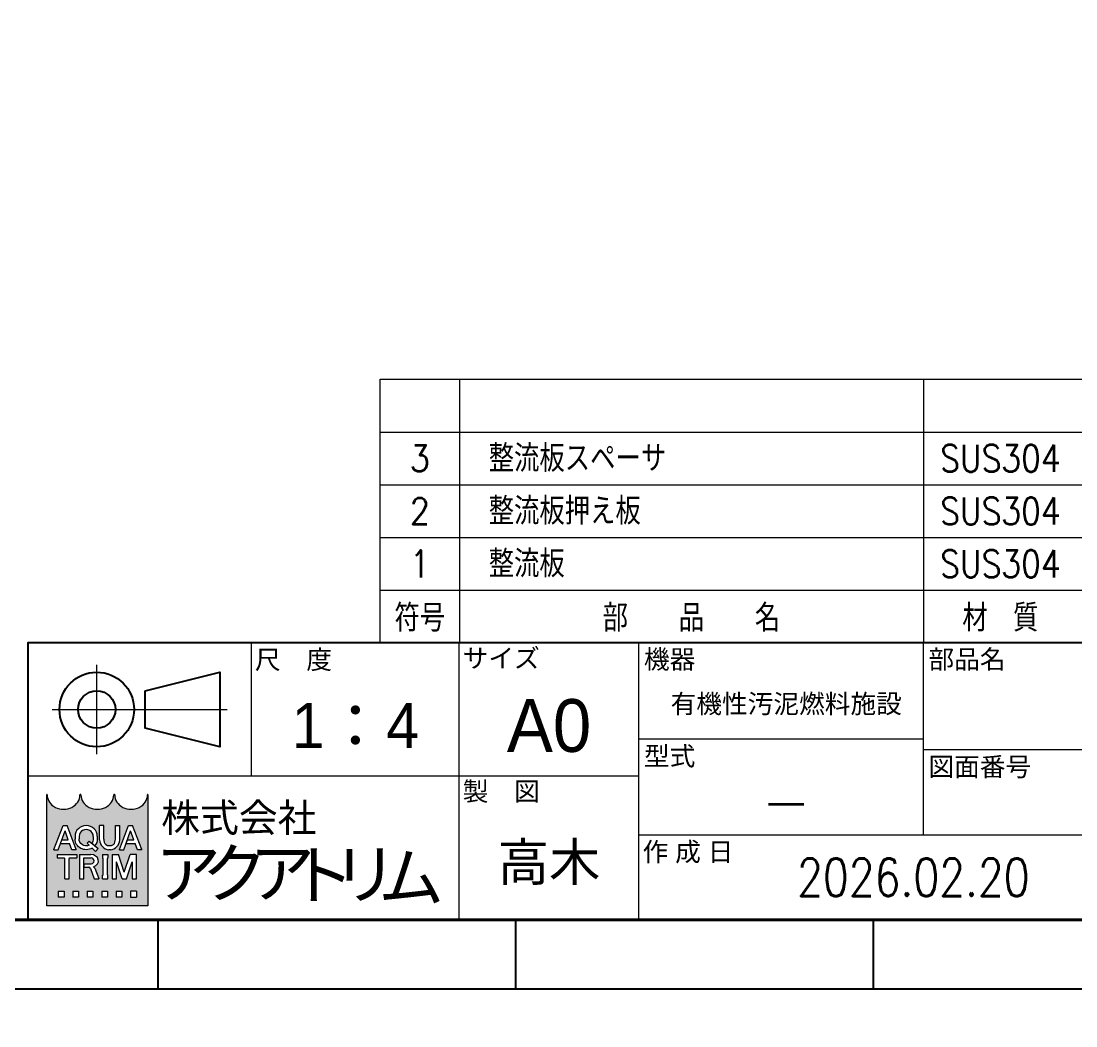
# Model space of a CAD drawing. Header units: millimetres. Extents: x 0 to 70370, y 0 to 11543.
# Drawn here: x 23871 to 24431, y 933 to 1466 of the extents above; entities that cross this region are included whole.
import ezdxf
from ezdxf import colors
from ezdxf.entities.mleader import LeaderData, LeaderLine
from ezdxf.enums import TextEntityAlignment as Align
from ezdxf.math import Vec2, Vec3

# ---------------------------------------------------------------- set-up
doc = ezdxf.new("R2010")
doc.units = ezdxf.units.MM
for name, color, linetype, lineweight in [('02_細線', 5, 'Continuous', 13), ('07_寸法線', 3, 'Continuous', 9), ('99_図枠', 7, 'Continuous', 40)]:
    doc.layers.add(name, color=color, linetype=linetype, lineweight=lineweight)
doc.styles.add('KSS_TXT', font='txt.shx', dxfattribs={"bigfont": 'extfont2.shx'})
doc.styles.add('MS_G', font='MS Gothic.ttf')
doc.styles.get("Standard").update_dxf_attribs({"font": 'arial.ttf'})
doc.styles.add('寸法用', font='simplex.shx', dxfattribs={"width": 0.8, "bigfont": '@extfont2.shx'})
doc.styles.add('表題用', font='MS PGothic.ttf')

# ---------------------------------------------------------------- blocks, each defined once
blk = doc.blocks.new('AM_BALLOON1')
at = {"transparency": 16777216}
blk.add_circle((0, 0), 5, dxfattribs=at)
blk.add_attdef('B_NUMBER', text='', height=3, dxfattribs=at).set_placement((0, 0), align=Align.MIDDLE_CENTER)
blk = doc.blocks.new('_OPEN')
at = {"color": 0, "linetype": 'ByBlock'}
for p, q in [((-1, 0.1666666666666666), (0, 0)), ((0, 0), (-1, -0.1666666666666666)), ((0, 0), (-1, 0))]:
    blk.add_line(p, q, dxfattribs=at)

msp = doc.modelspace()

# ---------------------------------------------------------------- hatches: boundary and pattern name
at = {"layer": '99_図枠', "lineweight": 5}
h = msp.add_hatch(color=256, dxfattribs=at)
h.dxf.hatch_style = 1
edge = h.paths.add_edge_path()
edge.add_arc((23938.46113924895, 1055.427060694394), 0.2561589359989651, 90, 180)
edge.add_ellipse((23929.49557648897, 1055.427060694394), major_axis=(-8.709403823964816, 0), ratio=0.8823529411764706, start_angle=360, end_angle=540, ccw=False)
edge.add_arc((23920.53001372902, 1055.427060694394), 0.2561589359989651, 3.187317984128254, 180.000000000026)
edge.add_ellipse((23911.56445096905, 1055.427060694394), major_axis=(-8.709403823964816, 0), ratio=0.8823529411764706, start_angle=360, end_angle=540, ccw=False)
edge.add_arc((23902.59888820909, 1055.427060694394), 0.2561589359989651, 3.187317984128254, 180)
edge.add_ellipse((23893.63332544913, 1055.427060694394), major_axis=(-8.709403823964816, 0), ratio=0.8823529411764706, start_angle=360, end_angle=540, ccw=False)
edge.add_arc((23884.66776268916, 1055.427060694394), 0.2561589359989652, 3.187317984128254, 90)
edge.add_line((23884.66776268916, 1055.683219630395), (23884.66776268916, 996.5105054146343))
edge.add_line((23884.66776268916, 996.5105054146334), (23938.46113924895, 996.5105054146334))
edge.add_line((23938.46113924895, 996.5105054146334), (23938.46113924895, 1055.683219630392))
h.paths.add_polyline_path([(23893.34200645654, 1039.080477680902), (23895.46587382982, 1039.080477680902), (23900.29559567117, 1026.334009025592), (23900.29559567117, 1026.272530880953), (23897.99625859607, 1026.272530880953), (23896.79389611285, 1029.649155300365), (23892.06521596071, 1029.649155300365), (23892.75844342892, 1031.595963213957), (23896.10066864465, 1031.595963213957), (23894.40394014318, 1036.36092799879), (23890.8116216903, 1026.272530880953), (23888.51228461521, 1026.272530880953), (23888.51228461521, 1026.334009025592)], flags=16)
edge = h.paths.add_edge_path(flags=16)
edge.add_ellipse((23905.64096617361, 1033.444981088924), major_axis=(-5.8916555279762, 0), ratio=0.9565217391304344, start_angle=180, end_angle=360, ccw=False)
edge.add_line((23911.53262170158, 1033.444981088924), (23911.53262170158, 1031.908027472929))
edge.add_ellipse((23905.64096617361, 1031.908027472931), major_axis=(-5.8916555279762, 0), ratio=0.9565217391304344, start_angle=142.105255317713, end_angle=180, ccw=False)
edge.add_line((23910.29030972296, 1028.446633215277), (23908.63958474359, 1029.806849018802))
edge.add_ellipse((23905.64096617361, 1032.058746480547), major_axis=(3.75679118758396, 0), ratio=0.9950358206786508, start_angle=-37.0427632869818, end_angle=0)
edge.add_line((23909.39775264509, 1032.0586013633), (23909.39775264509, 1033.294262081308))
edge.add_ellipse((23905.64096617361, 1033.294262081308), major_axis=(3.75678647149081, 0), ratio=0.994718262525732, start_angle=360, end_angle=540)
edge.add_line((23901.88417970212, 1033.294262081308), (23901.88417970212, 1032.058614739177))
edge.add_ellipse((23905.64096617361, 1032.058746480547), major_axis=(3.75679118758396, 0), ratio=0.9950358206786508, start_angle=-180, end_angle=-65.75794872216291)
edge.add_line((23907.18347592831, 1028.65023770657), (23906.13752142398, 1029.668201894109))
edge.add_line((23906.13752142398, 1029.668201894106), (23907.2721666146, 1030.873037064604))
edge.add_line((23907.2721666146, 1030.873037064608), (23912.01639055047, 1026.963743600393))
edge.add_line((23912.01639055049, 1026.96374360039), (23910.53386448351, 1025.389507388537))
edge.add_line((23910.53386448351, 1025.38950738854), (23908.75291314295, 1027.122799493453))
edge.add_ellipse((23905.64096617361, 1031.908027472931), major_axis=(-5.8916555279762, 0), ratio=0.9565217391304344, start_angle=0, end_angle=121.88362473889401, ccw=False)
edge.add_line((23899.74931064562, 1031.908027472931), (23899.74931064562, 1033.444981088925))
h.paths.add_polyline_path([(23900.67656045801, 1023.710941520963), (23900.67656045801, 1021.91782896897), (23896.83417641804, 1021.91782896897, 0.4142135623730951), (23896.57801748204, 1021.661670032972), (23896.57801748204, 1010.902994721015), (23894.27258705805, 1010.902994721015), (23894.27258705805, 1021.661670032972, 0.4142135623730951), (23894.01642812205, 1021.91782896897), (23890.17404408206, 1021.91782896897), (23890.17404408206, 1023.710941520963)], flags=16)
edge = h.paths.add_edge_path(flags=16)
edge.add_line((23902.13662477364, 1023.710941520963), (23908.02828030162, 1023.710941520963))
edge.add_ellipse((23908.02828030163, 1020.341703677263), major_axis=(-4.13494587587903, 8e-16), ratio=0.8148203011203055, start_angle=111.3869747349855, end_angle=270, ccw=False)
edge.add_arc((23908.66238493742, 1015.775648079023), 1.674818033710892, 22.272952259934925, 58.5531130129101, ccw=False)
edge.add_line((23910.21224269734, 1016.410436524129), (23912.41938511349, 1011.005458295416))
edge.add_line((23912.41938511351, 1011.005458295414), (23912.41938511351, 1010.902994721014))
edge.add_line((23912.41938511351, 1010.902994721015), (23909.93464343432, 1010.902994721015))
edge.add_line((23909.93464343432, 1010.902994721015), (23907.98477819699, 1016.330476196287))
edge.add_arc((23907.03427287618, 1015.947830089568), 1.02463574399587, 21.92829786654815, 90)
edge.add_line((23907.03427287618, 1016.972465833562), (23904.51890287844, 1016.972465833562))
edge.add_line((23904.51890287844, 1016.972465833562), (23904.51890287844, 1018.765578385556))
edge.add_line((23904.51890287844, 1018.765578385555), (23908.33567102482, 1018.765578385555))
edge.add_arc((23908.28071257027, 1020.341703677263), 1.577083183248922, 271.9970571044072, 448.0029428955928)
edge.add_line((23908.33567102482, 1021.91782896897), (23904.44205519764, 1021.91782896897))
edge.add_line((23904.44205519764, 1021.91782896897), (23904.44205519764, 1010.902994721014))
edge.add_line((23904.44205519764, 1010.902994721015), (23902.13662477364, 1010.902994721015))
edge.add_line((23902.13662477364, 1010.902994721015), (23902.13662477364, 1023.710941520964))
h.paths.add_polyline_path([(23912.71674304115, 1039.080477680902), (23915.02217346514, 1039.080477680902), (23915.02217346514, 1031.908027472931, 0.175030561155744), (23916.0391931021, 1028.972488812367, 0.2571496110314638), (23920.15296829215, 1028.972488812367, 0.1750305611562702), (23921.16998792913, 1031.908027472939), (23921.16998792913, 1039.080477680902), (23923.4754183531, 1039.080477680902), (23923.4754183531, 1031.44462989056, -0.3793912406243967), (23918.48031910113, 1026.272530880953), (23917.71184229312, 1026.272530880953, -0.3793912406243716), (23912.71674304115, 1031.44462989056)], flags=16)
h.paths.add_polyline_path([(23914.36196106738, 1023.710941520963), (23917.17970936336, 1023.710941520963), (23917.17970936336, 1021.91782896897, 0.4142135623730951), (23916.92355042737, 1021.661670032972), (23916.92355042737, 1012.952266209006, 0.4142135623730951), (23917.17970936336, 1012.696107273008), (23917.17970936336, 1010.902994721015), (23914.36196106738, 1010.902994721015), (23914.36196106738, 1012.696107273008, 0.4142135623730951), (23914.61812000338, 1012.952266209006), (23914.61812000338, 1021.661670032972, 0.4142135623730951), (23914.36196106738, 1021.91782896897)], flags=16)
h.paths.add_polyline_path([(23919.48763591232, 1023.710941520963), (23922.83296642706, 1023.710941520963), (23925.89160931228, 1014.408732008102), (23928.95025219752, 1023.710941520963), (23932.29770561634, 1023.710941520963), (23932.29770561634, 1010.902994721015), (23929.99227519234, 1010.902994721015), (23929.99227519234, 1019.868557480979), (23927.04432452428, 1010.902994721015), (23924.73889410029, 1010.902994721015), (23921.79094343224, 1019.868557480979), (23921.79306633631, 1010.902994721015), (23919.48763591232, 1010.902994721015)], flags=16)
h.paths.add_polyline_path([(23928.17534598029, 1039.080477680902), (23930.29921335356, 1039.080477680902), (23935.12893519489, 1026.334009025592), (23935.12893519489, 1026.272530880953), (23932.8295981198, 1026.272530880953), (23931.62723563658, 1029.649155300365), (23926.89855548445, 1029.649155300365), (23927.59178295266, 1031.595963213957), (23930.93400816838, 1031.595963213957), (23929.23727966692, 1036.36092799879), (23925.64496121404, 1026.272530880953), (23923.34562413895, 1026.272530880953), (23923.34562413895, 1026.334009025592)], flags=16)
h.paths.add_polyline_path([(23890.81557715313, 1004.195273494603), (23893.88948438513, 1004.195273494603), (23893.88948438513, 1001.121366262614), (23890.81557715313, 1001.121366262614)], flags=16)
h.paths.add_polyline_path([(23898.5003452331, 1004.195273494603), (23901.5742524651, 1004.195273494603), (23901.5742524651, 1001.121366262614), (23898.5003452331, 1001.121366262614)], flags=16)
h.paths.add_polyline_path([(23906.18511331307, 1004.195273494603), (23909.25902054507, 1004.195273494603), (23909.25902054507, 1001.121366262614), (23906.18511331307, 1001.121366262614)], flags=16)
h.paths.add_polyline_path([(23913.86988139304, 1004.195273494603), (23916.94378862504, 1004.195273494603), (23916.94378862504, 1001.121366262614), (23913.86988139304, 1001.121366262614)], flags=16)
h.paths.add_polyline_path([(23921.55464947301, 1004.195273494603), (23924.62855670499, 1004.195273494603), (23924.62855670499, 1001.121366262614), (23921.55464947301, 1001.121366262614)], flags=16)
h.paths.add_polyline_path([(23929.23941755298, 1004.195273494603), (23932.31332478496, 1004.195273494603), (23932.31332478496, 1001.121366262614), (23929.23941755298, 1001.121366262614)], flags=16)

# ---------------------------------------------------------------- linework, layer by layer
at = {"layer": '02_細線'}
for p, q in [((24061.80886029395, 1136.084382235389), (24061.80886029395, 1276.070093466387)), ((24061.80886029395, 1276.070093466387), (24666.6328525935, 1276.070093466387)), ((24103.80456976748, 1276.070093466387), (24103.80456976748, 1136.084382235389)), ((24350.14132137537, 1276.070093466387), (24350.14132137537, 1136.084382235389)), ((24061.80886029395, 1248.072951821825), (24666.6328525935, 1248.072951821825)), ((24061.80886029395, 1220.075810177277), (24666.6328525935, 1220.075810177277)), ((24061.80886029395, 1192.078668532715), (24666.6328525935, 1192.078668532715)), ((24061.80886029395, 1164.081526888152), (24666.6328525935, 1164.081526888152))]:
    msp.add_line(p, q, dxfattribs=at)
at = {"layer": '99_図枠', "lineweight": 13}
for p, q in [((23993.43285259622, 1065.370096521387), (23993.43285259622, 1136.084382235389)), ((24103.74713831006, 988.998667950269), (24103.74713831006, 1136.084382235389)), ((24199.06142402389, 988.998667950269), (24199.06142402389, 1136.084382235389)), ((24350.10902632117, 1136.084382235389), (24350.10902632117, 1034.25581080723)), ((23911.26285259656, 1076.967239378486), (23911.26285259656, 1124.487239378293)), ((23887.50285259665, 1100.727239378386), (23980.56285259627, 1100.727239378386)), ((24199.06142402389, 1085.170096521309), (24350.10902632117, 1085.170096521309)), ((24350.10902632117, 1079.512953664187), (24666.6328525935, 1079.512953664187)), ((24199.06142402389, 1065.370096521387), (23874.6328525967, 1065.370096521387)), ((24199.06142402389, 1034.25581080723), (24666.6328525935, 1034.25581080723))]:
    msp.add_line(p, q, dxfattribs=at)
at = {"layer": '99_図枠', "lineweight": 5}
for p, q in [((23884.66776268916, 996.5105054146334), (23884.66776268916, 1055.683219630395)), ((23938.46113924895, 1055.683219630395), (23938.46113924895, 996.5105054146334)), ((23888.51228461521, 1026.334009025592), (23893.34200645654, 1039.080477680902)), ((23890.8116216903, 1026.272530880953), (23894.40394014318, 1036.36092799879)), ((23893.34200645654, 1039.080477680902), (23895.46587382982, 1039.080477680902)), ((23896.10066864465, 1031.595963213957), (23894.40394014318, 1036.36092799879)), ((23900.29559567117, 1026.334009025592), (23895.46587382982, 1039.080477680902)), ((23912.71674304115, 1031.44462989056), (23912.71674304115, 1039.080477680902)), ((23915.02217346514, 1039.080477680902), (23912.71674304115, 1039.080477680902)), ((23915.02217346514, 1031.908027472931), (23915.02217346514, 1039.080477680902)), ((23921.16998792913, 1031.908027472931), (23921.16998792913, 1039.080477680902)), ((23921.16998792913, 1039.080477680902), (23923.4754183531, 1039.080477680902)), ((23923.34562413895, 1026.334009025592), (23928.17534598029, 1039.080477680902)), ((23923.4754183531, 1031.44462989056), (23923.4754183531, 1039.080477680902)), ((23925.64496121404, 1026.272530880953), (23929.23727966692, 1036.36092799879)), ((23928.17534598029, 1039.080477680902), (23930.29921335356, 1039.080477680902)), ((23930.93400816838, 1031.595963213957), (23929.23727966692, 1036.36092799879)), ((23935.12893519489, 1026.334009025592), (23930.29921335356, 1039.080477680902)), ((23892.06521596071, 1029.649155300365), (23892.75844342892, 1031.595963213957)), ((23892.75844342892, 1031.595963213957), (23896.10066864465, 1031.595963213957)), ((23899.74931064562, 1033.444981088924), (23899.74931064562, 1031.908027472931)), ((23901.88417970212, 1033.294262081308), (23901.88417970212, 1032.064699188515)), ((23906.13752142398, 1029.668201894106), (23907.2721666146, 1030.873037064608)), ((23907.2721666146, 1030.873037064608), (23912.01639055049, 1026.96374360039)), ((23909.39775264509, 1033.294262081308), (23909.39775264509, 1032.064699188515)), ((23911.53262170158, 1033.444981088924), (23911.53262170158, 1031.908027472931)), ((23926.89855548445, 1029.649155300365), (23927.59178295266, 1031.595963213957)), ((23927.59178295266, 1031.595963213957), (23930.93400816838, 1031.595963213957)), ((23888.51228461521, 1026.272530880953), (23888.51228461521, 1026.334009025592)), ((23888.51228461521, 1026.334009025592), (23888.51228461521, 1026.334009025592)), ((23888.51228461521, 1026.272530880953), (23888.51228461521, 1026.334009025592)), ((23888.51228461521, 1026.272530880953), (23890.8116216903, 1026.272530880953)), ((23892.06521596071, 1029.649155300365), (23896.79389611285, 1029.649155300365)), ((23897.99625859607, 1026.272530880953), (23896.79389611285, 1029.649155300365)), ((23900.29559567117, 1026.272530880953), (23897.99625859607, 1026.272530880953)), ((23900.29559567117, 1026.272530880953), (23900.29559567117, 1026.334009025592)), ((23906.13752142398, 1029.668201894106), (23907.18347592831, 1028.65023770657)), ((23908.63958474359, 1029.806849018802), (23910.29030972296, 1028.446633215277)), ((23908.75291314295, 1027.122799493452), (23910.53386448351, 1025.38950738854)), ((23910.53386448351, 1025.38950738854), (23912.01639055049, 1026.96374360039)), ((23918.48031910113, 1026.272530880953), (23917.71184229314, 1026.272530880953)), ((23923.34562413895, 1026.272530880953), (23923.34562413895, 1026.334009025592)), ((23923.34562413895, 1026.334009025592), (23923.34562413895, 1026.334009025592)), ((23923.34562413895, 1026.272530880953), (23923.34562413895, 1026.334009025592)), ((23923.34562413895, 1026.272530880953), (23925.64496121404, 1026.272530880953)), ((23926.89855548445, 1029.649155300365), (23931.62723563658, 1029.649155300365)), ((23932.8295981198, 1026.272530880953), (23931.62723563658, 1029.649155300365)), ((23935.12893519489, 1026.272530880953), (23932.8295981198, 1026.272530880953)), ((23935.12893519489, 1026.272530880953), (23935.12893519489, 1026.334009025592)), ((23890.17404408206, 1023.710941520963), (23900.67656045801, 1023.710941520963)), ((23890.17404408206, 1023.710941520963), (23890.17404408206, 1021.91782896897)), ((23890.17404408206, 1021.91782896897), (23894.01642812205, 1021.91782896897)), ((23894.27258705805, 1010.902994721015), (23894.27258705805, 1021.661670032972)), ((23896.57801748204, 1010.902994721015), (23896.57801748204, 1021.661670032972)), ((23896.83417641804, 1021.91782896897), (23900.67656045801, 1021.91782896897)), ((23900.67656045801, 1023.710941520963), (23900.67656045801, 1021.91782896897)), ((23902.13662477364, 1023.710941520963), (23902.13662477364, 1010.902994721015)), ((23902.13662477364, 1023.710941520963), (23908.02828030163, 1023.710941520963)), ((23904.44205519764, 1010.902994721015), (23904.44205519764, 1021.91782896897)), ((23904.44205519764, 1021.91782896897), (23908.33567102482, 1021.91782896897)), ((23914.36196106738, 1023.710941520963), (23917.17970936336, 1023.710941520963)), ((23914.36196106738, 1023.710941520963), (23914.36196106738, 1021.91782896897)), ((23914.61812000338, 1012.952266209006), (23914.61812000338, 1021.661670032972)), ((23916.92355042737, 1012.952266209006), (23916.92355042737, 1021.661670032972)), ((23917.17970936336, 1023.710941520963), (23917.17970936336, 1021.91782896897)), ((23919.48763591232, 1023.710941520963), (23919.48763591232, 1010.902994721015)), ((23919.48763591232, 1023.710941520963), (23922.83296642706, 1023.710941520963)), ((23921.79306633631, 1010.902994721015), (23921.79094343224, 1019.868557480979)), ((23924.73889410029, 1010.902994721015), (23921.79094343224, 1019.868557480979)), ((23925.89160931228, 1014.408732008102), (23922.83296642706, 1023.710941520963)), ((23925.89160931228, 1014.408732008102), (23928.95025219752, 1023.710941520963)), ((23927.04432452428, 1010.902994721015), (23929.99227519234, 1019.868557480979)), ((23932.29770561634, 1023.710941520963), (23928.95025219752, 1023.710941520963)), ((23929.99227519234, 1019.868557480979), (23929.99227519234, 1010.902994721015)), ((23932.29770561634, 1010.902994721015), (23932.29770561634, 1023.710941520963)), ((23904.51890287844, 1016.972465833562), (23904.51890287844, 1018.765578385555)), ((23904.51890287844, 1018.765578385555), (23908.33567102482, 1018.765578385555)), ((23904.51890287844, 1016.972465833562), (23907.03427287618, 1016.972465833562)), ((23907.98477819699, 1016.330476196286), (23909.93464343432, 1010.902994721015)), ((23910.21224269734, 1016.410436524129), (23912.41938511351, 1011.005458295414)), ((23894.27258705805, 1010.902994721015), (23896.57801748204, 1010.902994721015)), ((23902.13662477364, 1010.902994721015), (23904.44205519764, 1010.902994721015)), ((23909.93464343432, 1010.902994721015), (23912.41938511351, 1010.902994721015)), ((23912.41938511351, 1011.005458295414), (23912.41938511351, 1010.902994721015)), ((23914.36196106738, 1010.902994721015), (23914.36196106738, 1012.696107273008)), ((23914.36196106738, 1010.902994721015), (23917.17970936336, 1010.902994721015)), ((23917.17970936336, 1010.902994721015), (23917.17970936336, 1012.696107273008)), ((23919.48763591232, 1010.902994721015), (23921.79306633631, 1010.902994721015)), ((23924.73889410029, 1010.902994721015), (23927.04432452428, 1010.902994721015)), ((23929.99227519234, 1010.902994721015), (23932.29770561634, 1010.902994721015)), ((23890.81557715313, 1004.195273494603), (23893.88948438513, 1004.195273494603)), ((23890.81557715313, 1004.195273494603), (23890.81557715313, 1001.121366262614)), ((23893.88948438513, 1004.195273494603), (23893.88948438513, 1001.121366262614)), ((23898.5003452331, 1004.195273494603), (23901.5742524651, 1004.195273494603)), ((23898.5003452331, 1004.195273494603), (23898.5003452331, 1001.121366262614)), ((23901.5742524651, 1004.195273494603), (23901.5742524651, 1001.121366262614)), ((23906.18511331307, 1004.195273494603), (23909.25902054507, 1004.195273494603)), ((23906.18511331307, 1004.195273494603), (23906.18511331307, 1001.121366262614)), ((23909.25902054507, 1004.195273494603), (23909.25902054507, 1001.121366262614)), ((23913.86988139304, 1004.195273494603), (23916.94378862504, 1004.195273494603)), ((23913.86988139304, 1004.195273494603), (23913.86988139304, 1001.121366262614)), ((23916.94378862504, 1004.195273494603), (23916.94378862504, 1001.121366262614)), ((23921.55464947301, 1004.195273494603), (23924.62855670499, 1004.195273494603)), ((23921.55464947301, 1004.195273494603), (23921.55464947301, 1001.121366262614)), ((23924.62855670499, 1004.195273494603), (23924.62855670499, 1001.121366262614)), ((23932.31332478496, 1004.195273494603), (23929.23941755298, 1004.195273494603)), ((23929.23941755298, 1004.195273494603), (23929.23941755298, 1001.121366262614)), ((23932.31332478496, 1004.195273494603), (23932.31332478496, 1001.121366262614)), ((23893.88948438513, 1001.121366262614), (23890.81557715313, 1001.121366262614)), ((23901.5742524651, 1001.121366262614), (23898.5003452331, 1001.121366262614)), ((23909.25902054507, 1001.121366262614), (23906.18511331307, 1001.121366262614)), ((23916.94378862504, 1001.121366262614), (23913.86988139304, 1001.121366262614)), ((23924.62855670499, 1001.121366262614), (23921.55464947301, 1001.121366262614)), ((23929.23941755298, 1001.121366262614), (23932.31332478496, 1001.121366262614)), ((23938.46113924895, 996.5105054146334), (23884.66776268916, 996.5105054146334))]:
    msp.add_line(p, q, dxfattribs=at)
at = {"layer": '99_図枠', "lineweight": 25}
for p, q in [((23943.87628116785, 952.3916393724794), (23943.87628116785, 988.998667950269)), ((24133.75828116709, 952.2272393789899), (24133.75828116709, 988.998667950269)), ((24133.75828116709, 952.3916393724794), (24133.75828116709, 988.998667950269)), ((24323.64028116631, 952.3916393724794), (24323.64028116631, 988.998667950269))]:
    msp.add_line(p, q, dxfattribs=at)
at = {"layer": '99_図枠'}
msp.add_lwpolyline([(22535.02142403068, 988.998667950269), (24666.6328525935, 988.998667950269), (24666.6328525935, 2526.740210801196), (22535.02142403068, 2526.740210801196)], close=True, dxfattribs=at)
at = {"layer": '99_図枠', "lineweight": 25}
msp.add_lwpolyline([(23874.6328525967, 988.998667950269), (24666.6328525935, 988.998667950269), (24666.6328525935, 1136.084382235389), (23874.6328525967, 1136.084382235389)], close=True, dxfattribs=at)
msp.add_lwpolyline([(23937.00285259644, 1110.627239378347), (23976.60285259629, 1120.527239378309), (23976.60285259629, 1080.92723937847), (23937.00285259644, 1090.827239378428), (23937.00285259644, 1110.627239378347)], dxfattribs=at)
for radius in [19.79999999992, 9.89999999996]:
    msp.add_circle((23911.26285259656, 1100.727239378386), radius, dxfattribs=at)
at = {"layer": '99_図枠', "lineweight": 5}
for centre, radius, start, end in [((23884.66776268916, 1055.427060694394), 0.2561589359989651, 0, 90), ((23902.59888820909, 1055.427060694394), 0.2561589359989651, 0, 180), ((23902.59888820909, 1055.427060694394), 0.2561589359989651, 0, 90), ((23920.53001372902, 1055.427060694394), 0.2561589359989651, 0, 180), ((23938.46113924895, 1055.427060694394), 0.2561589359989651, 90, 180), ((23918.13188698026, 1031.676328681748), 5.420098542558597, 182.4500309922546, 265.5552572882107), ((23919.59512546995, 1031.848387278307), 4.573340900382641, 179.2527938813867, 218.9645718467103), ((23918.06027441401, 1031.676328681748), 5.420098542558597, 274.4447427117893, 357.5499690077454), ((23916.59703592431, 1031.848387278307), 4.573340900382127, 321.0354281532865, 0.7472061186133576), ((23918.09608069713, 1032.707423502168), 4.263862534800127, 241.1577278085537, 298.8422721914463), ((23894.01642812205, 1021.661670032972), 0.2561589359989651, 0, 90), ((23896.83417641804, 1021.661670032972), 0.2561589359989651, 90, 180), ((23908.28071257027, 1020.341703677263), 1.577083183248922, 271.9970571041455, 88.00294289585447), ((23914.36196106738, 1021.661670032972), 0.2561589359989651, 0, 90), ((23917.17970936336, 1021.661670032972), 0.2561589359989651, 90, 180), ((23907.03427287618, 1015.947830089568), 1.02463574399586, 21.92829786670746, 90), ((23908.66238493742, 1015.775648079023), 1.67481803371092, 22.27295225982662, 58.55311301264575), ((23914.36196106738, 1012.952266209006), 0.2561589359989651, 270, 0), ((23917.17970936336, 1012.952266209006), 0.2561589359989651, 180, 270)]:
    msp.add_arc(centre, radius, start, end, dxfattribs=at)
for centre, major_axis, ratio, start_param, end_param in [((23893.63332544913, 1055.427060694394), (-8.709403823964816, 0), 0.8823529411764706, 6.283185307179585, 9.424777960769381), ((23911.56445096905, 1055.427060694394), (-8.709403823964816, 0), 0.8823529411764706, 6.283185307179585, 9.424777960769381), ((23929.49557648897, 1055.427060694394), (-8.709403823964816, 0), 0.8823529411764706, 6.283185307179585, 9.424777960769381), ((23905.64096617361, 1033.444981088924), (-5.8916555279762, 0), 0.9565217391304344, 3.141592653589793, 6.283185307179585), ((23905.64096617361, 1033.294262081308), (3.75678647149081, 0), 0.994718262525732, 6.283185307179585, 9.424777960769381), ((23908.02828030163, 1020.341703677263), (-4.13494587587903, 8e-16), 0.8148203011203053, 1.944069452961234, 4.712388980384689)]:
    msp.add_ellipse(centre, major_axis=major_axis, ratio=ratio, start_param=start_param, end_param=end_param, dxfattribs=at)
at = {"layer": '99_図枠', "lineweight": 5, "extrusion": (0, 0, -1)}
for centre, major_axis, ratio, start_param, end_param in [((23905.64096617361, 1031.908027472931), (-5.8916555279762, 0), 0.9565217391304344, 4.155914751220672, 6.283185307179585), ((23905.64096617361, 1032.058746480547), (3.756791187583959, 0), 0.9950358206786508, 7.430878021738926, 9.424777960769381), ((23905.64096617361, 1032.058746480547), (3.756791187583959, 0), 0.9950358206786508, 6.283185307179585, 6.929703490574294), ((23905.64096617361, 1031.908027472931), (-5.8916555279762, 0), 0.9565217391304344, 3.141592653589793, 3.802980717498314)]:
    msp.add_ellipse(centre, major_axis=major_axis, ratio=ratio, start_param=start_param, end_param=end_param, dxfattribs=at)
at = {"layer": 'Defpoints'}
msp.add_lwpolyline([(22424.82028116478, 952.3916393724794), (24703.40428116478, 952.3916393724794), (24703.40428116478, 2563.511639372475), (22424.82028116478, 2563.511639372475)], close=True, dxfattribs=at)

# ---------------------------------------------------------------- texts
for tag, height, style, width, p in [('3', 13.99857157432914, '寸法用', 0.9, (24082.80671503072, 1234.074379495443)), ('SUS304', 14.4, 'KSS_TXT', 0.85, (24391.02537701192, 1234.07437949544)), ('2', 13.99857157432914, '寸法用', 0.9, (24082.80671503072, 1206.077237850881)), ('SUS304', 14.4, 'KSS_TXT', 0.85, (24391.02537701192, 1206.077237850877)), ('1', 14.4, '寸法用', 0.9, (24082.80671503072, 1178.080096206319)), ('SUS304', 14.4, 'KSS_TXT', 0.85, (24391.02537701192, 1178.080096206319)), ('符号', 14.4, 'KSS_TXT', 0.85, (24082.80671503072, 1150.082954561785)), ('部\u3000\u3000品\u3000\u3000名', 14.4, 'KSS_TXT', 0.85, (24226.97294557144, 1150.082954561785)), ('材\u3000質', 14.4, 'KSS_TXT', 0.85, (24391.02537701192, 1150.082954561785)), ('2026.02.20', 20, '寸法用', 0.8, (24344.83285259479, 1011.627239378748))]:
    msp.add_attdef(tag, text='', height=height, dxfattribs=dict(style=style, width=width)).set_placement(p, align=Align.MIDDLE)
at = {"style": 'KSS_TXT', "width": 0.85}
for tag, p in [('整流板スペーサ', (24119.33967605539, 1234.07437949544)), ('整流板押え板', (24119.33967605539, 1206.077237850877)), ('整流板', (24119.33967605539, 1178.080096206319))]:
    msp.add_attdef(tag, text='', height=14.4, dxfattribs=at).set_placement(p, align=Align.MIDDLE_LEFT)
for tag, height, style, p in [('有機性汚泥燃料施設', 10, '表題用', (24277.3095640479, 1103.986978473473)), ('1：4', 24, '表題用', (24048.58999545313, 1092.241525092708)), ('―', 14.4, 'KSS_TXT', (24277.27722901494, 1052.212953664268)), ('高木', 20, '表題用', (24151.40428116698, 1020.112953664429))]:
    msp.add_attdef(tag, text='', height=height, dxfattribs=dict(style=style)).set_placement(p, align=Align.MIDDLE)
at = {"layer": '99_図枠', "style": '表題用'}
for s, p in [('尺\u3000度', (23995.22692727967, 1127.227494561022)), ('サイズ', (24105.54121299351, 1127.973309890651)), ('機器', (24201.77973990266, 1127.392741599546)), ('部品名', (24352.82734219995, 1127.392741599546)), ('型式', (24201.77973990266, 1075.978455885466)), ('図面番号', (24352.82734219993, 1070.321313028344)), ('製\u3000図', (24105.54127393919, 1057.259024176652)), ('作 成 日', (24201.08959105362, 1025.18396982014))]:
    msp.add_text(s, height=10, dxfattribs=at).set_placement(p, align=Align.MIDDLE_LEFT)
msp.add_text('A0', height=28, dxfattribs=at).set_placement((24151.40428116698, 1092.241525092708), align=Align.MIDDLE)
at = {"layer": '99_図枠', "lineweight": 5, "style": 'MS_G'}
for s, height, p in [('株式会社', 15.12154285708176, (23986.69973179516, 1043.297871400675)), ('ア', 25.53860571418252, (23959.71890046222, 1013.849940996966)), ('ク', 25.53860571418252, (23984.33335485152, 1013.849940996966)), ('ア', 25.53860571418252, (24009.63956997795, 1013.849940996966)), ('ト', 25.53860571418252, (24030.71501159991, 1012.775083854114)), ('リ', 25.53860571418252, (24053.55995960554, 1013.312512425542)), ('ム', 25.53860571418252, (24078.1727103185, 1011.700226711262))]:
    msp.add_text(s, height=height, dxfattribs=at).set_placement(p, align=Align.MIDDLE_CENTER)

# ---------------------------------------------------------------- leaders
at = {"layer": '07_寸法線'}
ml = msp.add_multileader_block('Standard', dxfattribs=at)
ml.set_content('AM_BALLOON1', color=256, scale=9.374431818181815)
ml.set_attribute('B_NUMBER', '1', width=0)
ml.set_leader_properties(color=256, linetype='ByLayer', lineweight=-1)
ml.set_arrow_properties(name='OPEN')
ml.build(insert=Vec2(0, 0))
ml.multileader.update_dxf_attribs({"leader_type": 0, "has_dogleg": 0, "text_right_attachment_type": 6, "dogleg_length": 0, "arrow_head_size": 4.6875, "scale": 2.5, "block_connection_type": 1})
ctx = ml.context
ctx.base_point, ctx.scale, ctx.char_height, ctx.arrow_head_size, ctx.landing_gap_size, ctx.plane_origin = Vec3(33418.77148337808, 3166.994767548861), 2.5, 9.375, 4.6875, 4.6875, Vec3(33418.77148337808, 3166.994767548861)
ctx.right_attachment, ctx.attachment_type = 6, 1
notes = []
notes.append((ctx, [(0, (0, 0, 0), (0, 0), (1, 0), 1, [])]))
ctx.block.insert = Vec3(33418.77148337808, 3166.994767548861)
ml = msp.add_multileader_block('Standard', dxfattribs=at)
ml.set_content('AM_BALLOON1', color=256, scale=7.499545454545451)
ml.set_attribute('B_NUMBER', '1A', width=0)
ml.set_leader_properties(color=256, linetype='ByLayer', lineweight=-1)
ml.set_arrow_properties(name='OPEN')
ml.build(insert=Vec2(0, 0))
ml.multileader.update_dxf_attribs({"leader_type": 0, "has_dogleg": 0, "text_right_attachment_type": 6, "dogleg_length": 0, "arrow_head_size": 3.75, "scale": 2.5, "block_connection_type": 1})
ctx = ml.context
ctx.base_point, ctx.scale, ctx.char_height, ctx.arrow_head_size, ctx.landing_gap_size, ctx.plane_origin = Vec3(35324.79509369504, 3132.321985824334), 2.5, 7.5, 3.75, 3.75, Vec3(35324.79509369504, 3132.321985824334)
ctx.right_attachment, ctx.attachment_type = 6, 1
notes.append((ctx, [(0, (0, 0, 0), (0, 0), (1, 0), 1, [])]))
ctx.block.insert = Vec3(35324.79509369504, 3132.321985824334)
ml = msp.add_multileader_block('Standard', dxfattribs=at)
ml.set_content('AM_BALLOON1', color=256, scale=7.499545454545451)
ml.set_attribute('B_NUMBER', '2', width=0)
ml.set_leader_properties(color=256, linetype='ByLayer', lineweight=-1)
ml.set_arrow_properties(name='OPEN')
ml.build(insert=Vec2(0, 0))
ml.multileader.update_dxf_attribs({"leader_type": 0, "has_dogleg": 0, "text_right_attachment_type": 6, "dogleg_length": 0, "arrow_head_size": 3.75, "scale": 2.5, "block_connection_type": 1})
ctx = ml.context
ctx.base_point, ctx.scale, ctx.char_height, ctx.arrow_head_size, ctx.landing_gap_size, ctx.plane_origin = Vec3(37084.60592553593, 2712.990599675503), 2.5, 7.5, 3.75, 3.75, Vec3(37084.60592553593, 2712.990599675503)
ctx.right_attachment, ctx.attachment_type = 6, 1
notes.append((ctx, [(0, (0, 0, 0), (0, 0), (1, 0), 1, [])]))
ctx.block.insert = Vec3(37084.60592553593, 2712.990599675503)
ml = msp.add_multileader_block('Standard', dxfattribs=at)
ml.set_content('AM_BALLOON1', color=256, scale=7.499545454545451)
ml.set_attribute('B_NUMBER', '3', width=0)
ml.set_leader_properties(color=256, linetype='ByLayer', lineweight=-1)
ml.set_arrow_properties(name='OPEN')
ml.build(insert=Vec2(0, 0))
ml.multileader.update_dxf_attribs({"leader_type": 0, "has_dogleg": 0, "text_right_attachment_type": 6, "dogleg_length": 0, "arrow_head_size": 3.75, "scale": 2.5, "block_connection_type": 1})
ctx = ml.context
ctx.base_point, ctx.scale, ctx.char_height, ctx.arrow_head_size, ctx.landing_gap_size, ctx.plane_origin = Vec3(38565.9452642587, 2679.176486131846), 2.5, 7.5, 3.75, 3.75, Vec3(38565.9452642587, 2679.176486131846)
ctx.right_attachment, ctx.attachment_type = 6, 1
notes.append((ctx, [(0, (0, 0, 0), (0, 0), (1, 0), 1, [])]))
ctx.block.insert = Vec3(38565.9452642587, 2679.176486131846)
ml = msp.add_multileader_block('Standard', dxfattribs=at)
ml.set_content('AM_BALLOON1', color=256, scale=7.499545454545451)
ml.set_attribute('B_NUMBER', '1B', width=0)
ml.set_leader_properties(color=256, linetype='ByLayer', lineweight=-1)
ml.set_arrow_properties(name='OPEN')
ml.build(insert=Vec2(0, 0))
ml.multileader.update_dxf_attribs({"leader_type": 0, "has_dogleg": 0, "text_right_attachment_type": 6, "dogleg_length": 0, "arrow_head_size": 3.75, "scale": 2.5, "block_connection_type": 1})
ctx = ml.context
ctx.base_point, ctx.scale, ctx.char_height, ctx.arrow_head_size, ctx.landing_gap_size, ctx.plane_origin = Vec3(35324.79509369504, 2449.628270926723), 2.5, 7.5, 3.75, 3.75, Vec3(35324.79509369504, 2449.628270926723)
ctx.right_attachment, ctx.attachment_type = 6, 1
notes.append((ctx, [(0, (0, 0, 0), (0, 0), (1, 0), 1, [])]))
ctx.block.insert = Vec3(35324.79509369504, 2449.628270926723)
ml = msp.add_multileader_block('Standard', dxfattribs=at)
ml.set_content('AM_BALLOON1', color=256, scale=5.024695454545452)
ml.set_attribute('B_NUMBER', '1', width=0)
ml.set_leader_properties(color=256, linetype='ByLayer', lineweight=-1)
ml.set_arrow_properties(name='OPEN')
ml.build(insert=Vec2(0, 0))
ml.multileader.update_dxf_attribs({"leader_type": 0, "has_dogleg": 0, "text_right_attachment_type": 6, "dogleg_length": 0, "arrow_head_size": 2.5125, "scale": 2.5, "block_connection_type": 1})
ctx = ml.context
ctx.base_point, ctx.scale, ctx.char_height, ctx.arrow_head_size, ctx.landing_gap_size, ctx.plane_origin = Vec3(40332.08447524762, 2013.344835826902), 2.5, 5.025, 2.5125, 2.5125, Vec3(40332.08447524762, 2013.344835826902)
ctx.right_attachment, ctx.attachment_type = 6, 1
notes.append((ctx, [(0, (0, 0, 0), (0, 0), (1, 0), 1, [])]))
ctx.block.insert = Vec3(40332.08447524762, 2013.344835826902)
ml = msp.add_multileader_block('Standard', dxfattribs=at)
ml.set_content('AM_BALLOON1', color=256, scale=5.024695454545452)
ml.set_attribute('B_NUMBER', '2', width=0)
ml.set_leader_properties(color=256, linetype='ByLayer', lineweight=-1)
ml.set_arrow_properties(name='OPEN')
ml.build(insert=Vec2(0, 0))
ml.multileader.update_dxf_attribs({"leader_type": 0, "has_dogleg": 0, "text_right_attachment_type": 6, "dogleg_length": 0, "arrow_head_size": 2.5125, "scale": 2.5, "block_connection_type": 1})
ctx = ml.context
ctx.base_point, ctx.scale, ctx.char_height, ctx.arrow_head_size, ctx.landing_gap_size, ctx.plane_origin = Vec3(41277.9905563046, 2013.344835826902), 2.5, 5.025, 2.5125, 2.5125, Vec3(41277.9905563046, 2013.344835826902)
ctx.right_attachment, ctx.attachment_type = 6, 1
notes.append((ctx, [(0, (0, 0, 0), (0, 0), (1, 0), 1, [])]))
ctx.block.insert = Vec3(41277.9905563046, 2013.344835826902)
ml = msp.add_multileader_block('Standard', dxfattribs=at)
ml.set_content('AM_BALLOON1', color=256, scale=7.499545454545451)
ml.set_attribute('B_NUMBER', '3', width=0)
ml.set_leader_properties(color=256, linetype='ByLayer', lineweight=-1)
ml.set_arrow_properties(name='OPEN')
ml.build(insert=Vec2(0, 0))
ml.multileader.update_dxf_attribs({"leader_type": 0, "has_dogleg": 0, "text_right_attachment_type": 6, "dogleg_length": 0, "arrow_head_size": 3.75, "scale": 2.5, "block_connection_type": 1})
ctx = ml.context
ctx.base_point, ctx.scale, ctx.char_height, ctx.arrow_head_size, ctx.landing_gap_size, ctx.plane_origin = Vec3(38565.9452642587, 1903.883354309417), 2.5, 7.5, 3.75, 3.75, Vec3(38565.9452642587, 1903.883354309417)
ctx.right_attachment, ctx.attachment_type = 6, 1
notes.append((ctx, [(0, (0, 0, 0), (0, 0), (1, 0), 1, [])]))
ctx.block.insert = Vec3(38565.9452642587, 1903.883354309417)
ml = msp.add_multileader_block('Standard', dxfattribs=at)
ml.set_content('AM_BALLOON1', color=256, scale=7.499545454545451)
ml.set_attribute('B_NUMBER', '1C', width=0)
ml.set_leader_properties(color=256, linetype='ByLayer', lineweight=-1)
ml.set_arrow_properties(name='OPEN')
ml.build(insert=Vec2(0, 0))
ml.multileader.update_dxf_attribs({"leader_type": 0, "has_dogleg": 0, "text_right_attachment_type": 6, "dogleg_length": 0, "arrow_head_size": 3.75, "scale": 2.5, "block_connection_type": 1})
ctx = ml.context
ctx.base_point, ctx.scale, ctx.char_height, ctx.arrow_head_size, ctx.landing_gap_size, ctx.plane_origin = Vec3(35324.79509369504, 1714.135488689198), 2.5, 7.5, 3.75, 3.75, Vec3(35324.79509369504, 1714.135488689198)
ctx.right_attachment, ctx.attachment_type = 6, 1
notes.append((ctx, [(0, (0, 0, 0), (0, 0), (1, 0), 1, [])]))
ctx.block.insert = Vec3(35324.79509369504, 1714.135488689198)
ml = msp.add_multileader_block('Standard', dxfattribs=at)
ml.set_content('AM_BALLOON1', color=256, scale=2.499848484848484)
ml.set_attribute('B_NUMBER', '4', width=0)
ml.set_leader_properties(color=256, linetype='ByLayer', lineweight=-1)
ml.set_arrow_properties(name='OPEN')
ml.build(insert=Vec2(0, 0))
ml.multileader.update_dxf_attribs({"leader_type": 0, "has_dogleg": 0, "text_right_attachment_type": 6, "dogleg_length": 0, "arrow_head_size": 1.25, "scale": 2.5, "block_connection_type": 1})
ctx = ml.context
ctx.base_point, ctx.scale, ctx.char_height, ctx.arrow_head_size, ctx.landing_gap_size, ctx.plane_origin = Vec3(28311.93581405425, 1443.584430905576), 2.5, 2.5, 1.25, 1.25, Vec3(28311.93581405425, 1443.584430905576)
ctx.right_attachment, ctx.attachment_type = 6, 1
notes.append((ctx, [(0, (0, 0, 0), (0, 0), (1, 0), 1, [])]))
ctx.block.insert = Vec3(28311.93581405425, 1443.584430905576)
ml = msp.add_multileader_block('Standard', dxfattribs=at)
ml.set_content('AM_BALLOON1', color=256, scale=2.499848484848484)
ml.set_attribute('B_NUMBER', '5', width=0)
ml.set_leader_properties(color=256, linetype='ByLayer', lineweight=-1)
ml.set_arrow_properties(name='OPEN')
ml.build(insert=Vec2(0, 0))
ml.multileader.update_dxf_attribs({"leader_type": 0, "has_dogleg": 0, "text_right_attachment_type": 6, "dogleg_length": 0, "arrow_head_size": 1.25, "scale": 2.5, "block_connection_type": 1})
ctx = ml.context
ctx.base_point, ctx.scale, ctx.char_height, ctx.arrow_head_size, ctx.landing_gap_size, ctx.plane_origin = Vec3(28311.93581405425, 1131.036070161375), 2.5, 2.5, 1.25, 1.25, Vec3(28311.93581405425, 1131.036070161375)
ctx.right_attachment, ctx.attachment_type = 6, 1
notes.append((ctx, [(0, (0, 0, 0), (0, 0), (1, 0), 1, [])]))
ctx.block.insert = Vec3(28311.93581405425, 1131.036070161375)
for ctx, leaders in notes:
    for number, flags, end, landing, length, lines in leaders:
        leader = LeaderData()
        leader.index, (leader.has_last_leader_line, leader.has_dogleg_vector, leader.attachment_direction) = number, flags
        leader.last_leader_point, leader.dogleg_vector, leader.dogleg_length = Vec3(end), Vec3(landing), length
        for number, points, colour, breaks in lines:
            line = LeaderLine()
            line.index, line.vertices, line.color, line.breaks = number, Vec3.list(points), colors.encode_raw_color(colour), breaks
            leader.lines.append(line)
        ctx.leaders.append(leader)

doc.saveas('drawing.dxf')
